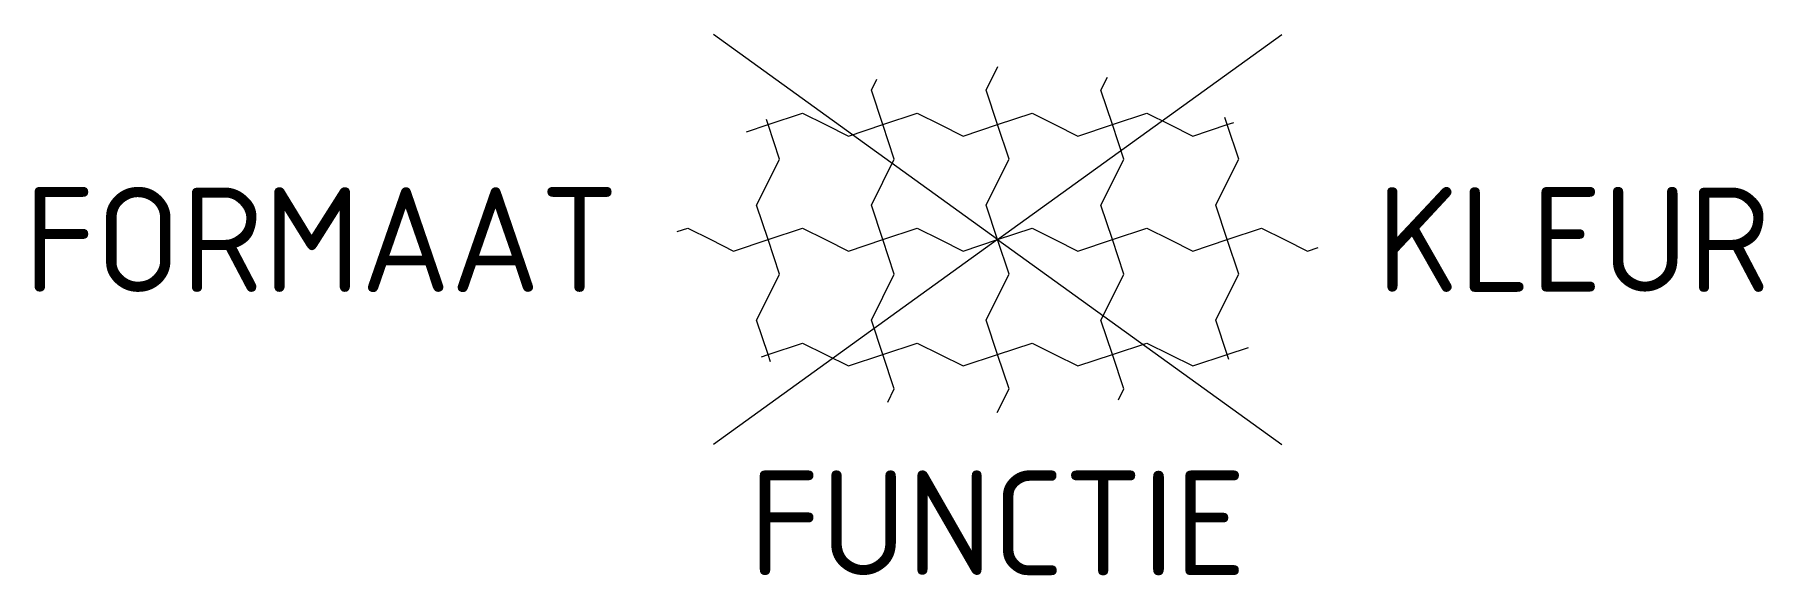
# Model space of a CAD drawing. Extents: x -16.6 to 13.2, y -5.8 to 3.5.
import ezdxf
from ezdxf.enums import TextEntityAlignment as Align

# ---------------------------------------------------------------- set-up
doc = ezdxf.new("R2010")
doc.units = 0
doc.styles.add('NLCS-ISO', font='NLCS-ISO.ttf')

msp = doc.modelspace()

# ---------------------------------------------------------------- linework, layer by layer
for p, q in [((0, 0), (-4.895, 3.524)), ((0, 0), (4.895, 3.524)), ((-2.174, 2.569), (-2.081, 2.756)), ((-0.198, 2.569), (0.005, 2.975)), ((1.779, 2.569), (1.892, 2.795)), ((-1.976, 1.976), (-2.174, 2.569)), ((0, 1.976), (-0.198, 2.569)), ((1.976, 1.976), (1.779, 2.569)), ((-3.953, 1.976), (-3.36, 2.174)), ((-3.36, 2.174), (-2.965, 1.976)), ((-1.976, 1.976), (-1.384, 2.174)), ((-1.384, 2.174), (-0.988, 1.976)), ((0, 1.976), (0.593, 2.174)), ((0.593, 2.174), (0.988, 1.976)), ((1.976, 1.976), (2.569, 2.174)), ((2.569, 2.174), (2.965, 1.976)), ((3.953, 1.976), (3.911, 2.101)), ((-4.322, 1.854), (-3.953, 1.976)), ((-3.953, 1.976), (-3.982, 2.063)), ((-3.755, 1.383), (-3.953, 1.976)), ((-2.965, 1.976), (-2.569, 1.779)), ((-2.569, 1.779), (-1.976, 1.976)), ((-1.779, 1.383), (-1.976, 1.976)), ((-0.988, 1.976), (-0.593, 1.779)), ((-0.593, 1.779), (0, 1.976)), ((0.198, 1.383), (0, 1.976)), ((0.988, 1.976), (1.383, 1.779)), ((1.383, 1.779), (1.976, 1.976)), ((2.174, 1.383), (1.976, 1.976)), ((2.965, 1.976), (3.36, 1.779)), ((3.36, 1.779), (3.953, 1.976)), ((3.953, 1.976), (4.066, 2.014)), ((4.151, 1.383), (3.953, 1.976)), ((-3.953, 0.988), (-3.755, 1.383)), ((-1.976, 0.988), (-1.779, 1.383)), ((0, 0.988), (0.198, 1.383)), ((1.976, 0.988), (2.174, 1.383)), ((3.953, 0.988), (4.151, 1.383)), ((-4.151, 0.593), (-3.953, 0.988)), ((-2.174, 0.593), (-1.976, 0.988)), ((-0.198, 0.593), (0, 0.988)), ((1.779, 0.593), (1.976, 0.988)), ((3.755, 0.593), (3.953, 0.988)), ((-3.953, 0), (-4.151, 0.593)), ((-1.976, 0), (-2.174, 0.593)), ((0, 0), (-0.198, 0.593)), ((1.976, 0), (1.779, 0.593)), ((3.953, 0), (3.755, 0.593)), ((-5.519, 0.137), (-5.336, 0.198)), ((-5.336, 0.198), (-4.941, 0)), ((0, 0), (-4.895, -3.524)), ((-3.953, 0), (-3.36, 0.198)), ((-3.36, 0.198), (-2.965, 0)), ((-1.976, 0), (-1.384, 0.198)), ((-1.384, 0.198), (-0.988, 0)), ((0, 0), (0.593, 0.198)), ((0, 0), (4.895, -3.524)), ((0.593, 0.198), (0.988, 0)), ((1.976, 0), (2.569, 0.198)), ((2.569, 0.198), (2.965, 0)), ((3.953, 0), (4.546, 0.198)), ((4.546, 0.198), (4.941, 0)), ((-4.941, 0), (-4.546, -0.198)), ((-4.546, -0.198), (-3.953, 0)), ((-3.755, -0.593), (-3.953, 0)), ((-2.965, 0), (-2.569, -0.198)), ((-2.569, -0.198), (-1.976, 0)), ((-1.779, -0.593), (-1.976, 0)), ((-0.988, 0), (-0.593, -0.198)), ((-0.593, -0.198), (0, 0)), ((0.198, -0.593), (0, 0)), ((0.988, 0), (1.383, -0.198)), ((1.383, -0.198), (1.976, 0)), ((2.174, -0.593), (1.976, 0)), ((2.965, 0), (3.36, -0.198)), ((3.36, -0.198), (3.953, 0)), ((4.151, -0.593), (3.953, 0)), ((4.941, 0), (5.336, -0.198)), ((5.336, -0.198), (5.519, -0.137)), ((-3.953, -0.988), (-3.755, -0.593)), ((-1.976, -0.988), (-1.779, -0.593)), ((0, -0.988), (0.198, -0.593)), ((1.976, -0.988), (2.174, -0.593)), ((3.953, -0.988), (4.151, -0.593)), ((-4.151, -1.384), (-3.953, -0.988)), ((-2.174, -1.384), (-1.976, -0.988)), ((-0.198, -1.384), (0, -0.988)), ((1.779, -1.384), (1.976, -0.988)), ((3.755, -1.384), (3.953, -0.988)), ((-3.953, -1.976), (-4.151, -1.384)), ((-1.976, -1.976), (-2.174, -1.384)), ((0, -1.976), (-0.198, -1.384)), ((1.976, -1.976), (1.779, -1.384)), ((3.953, -1.976), (3.755, -1.384)), ((-3.953, -1.976), (-3.36, -1.779)), ((-3.36, -1.779), (-2.965, -1.976)), ((-1.976, -1.976), (-1.384, -1.779)), ((-1.384, -1.779), (-0.988, -1.976)), ((0, -1.976), (0.593, -1.779)), ((0.593, -1.779), (0.988, -1.976)), ((1.976, -1.976), (2.569, -1.779)), ((2.569, -1.779), (2.965, -1.976)), ((-4.066, -2.014), (-3.953, -1.976)), ((-3.911, -2.101), (-3.953, -1.976)), ((-2.965, -1.976), (-2.569, -2.174)), ((-2.569, -2.174), (-1.976, -1.976)), ((-1.779, -2.569), (-1.976, -1.976)), ((-0.988, -1.976), (-0.593, -2.174)), ((-0.593, -2.174), (0, -1.976)), ((0.198, -2.569), (0, -1.976)), ((0.988, -1.976), (1.383, -2.174)), ((1.383, -2.174), (1.976, -1.976)), ((2.174, -2.569), (1.976, -1.976)), ((2.965, -1.976), (3.36, -2.174)), ((3.36, -2.174), (3.953, -1.976)), ((3.953, -1.976), (4.322, -1.854)), ((3.982, -2.063), (3.953, -1.976)), ((-1.892, -2.795), (-1.779, -2.569)), ((-0.005, -2.975), (0.198, -2.569)), ((2.081, -2.756), (2.174, -2.569)), ((-0.001, -2.967), (0, -2.965))]:
    msp.add_line(p, q)

# ---------------------------------------------------------------- texts
at = {"style": 'NLCS-ISO'}
msp.add_attdef('FORMAAT', text='', height=1.8, dxfattribs=at).set_placement((-6.525, 0), align=Align.MIDDLE_RIGHT)
msp.add_attdef('KLEUR', text='', height=1.8, dxfattribs=at).set_placement((6.525, 0), align=Align.MIDDLE_LEFT)
at = {"style": 'NLCS-ISO', "flags": 1}
msp.add_attdef('FUNCTIE', text='', height=1.8, dxfattribs=at).set_placement((0, -3.975), align=Align.TOP_CENTER)

doc.saveas('drawing.dxf')
